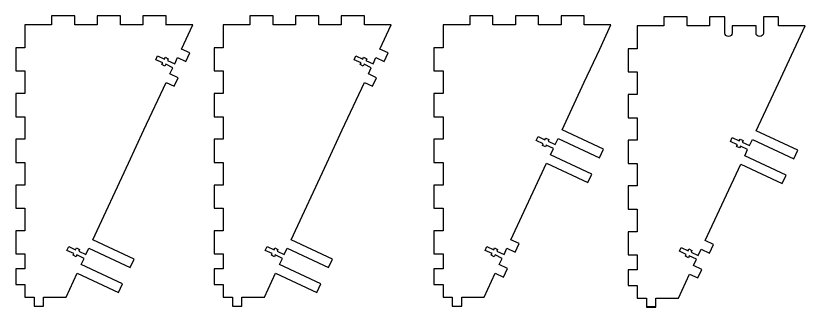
# Model space of a CAD drawing. Header units: millimetres. Extents: x -118 to 856, y -40 to 612.
# Drawn here: x -118 to 401, y -25 to 166 of the extents above; entities that cross this region are included whole.
import ezdxf

# ---------------------------------------------------------------- set-up
doc = ezdxf.new("R2010")
doc.units = ezdxf.units.MM

msp = doc.modelspace()

# ---------------------------------------------------------------- linework, layer by layer
for points in [[(-94.17, 159.73), (-111.64, 159.73), (-111.64, 144.73), (-117.64, 144.73), (-117.64, 129.53), (-111.64, 129.53), (-111.64, 114.73), (-117.64, 114.73), (-117.64, 99.53), (-111.64, 99.53), (-111.64, 84.73), (-117.64, 84.73), (-117.64, 69.53), (-111.64, 69.53), (-111.64, 54.73), (-117.64, 54.73), (-117.64, 39.53), (-111.64, 39.53), (-111.64, 24.73), (-117.64, 24.73), (-117.64, 9.53), (-111.64, 9.53), (-111.64, -0.27), (-117.64, -0.27), (-117.64, -10.47), (-111.64, -10.47), (-111.64, -18.8), (-105.64, -18.8), (-105.64, -24.8), (-99.44, -24.8), (-99.44, -18.8), (-87.54, -18.8), (-84.68, -18.8), (-77.35, -3.08), (-50.16, -15.76), (-47.54, -10.14), (-74.73, 2.54), (-72.83, 6.62), (-77.54, 8.82), (-78.07, 7.68), (-80.07, 8.61), (-79.54, 9.75), (-84.07, 11.86), (-82.88, 14.4), (-78.35, 12.28), (-77.83, 13.42), (-75.83, 12.49), (-76.36, 11.35), (-71.65, 9.16), (-69.74, 13.23), (-42.56, 0.56), (-39.94, 6.17), (-67.12, 18.85), (-43.71, 69.07), (-33.57, 90.82), (-19.03, 122), (-13.59, 119.46), (-10.97, 125.08), (-16.41, 127.62), (-14.5, 131.7), (-19.22, 133.9), (-19.75, 132.76), (-21.74, 133.69), (-21.21, 134.83), (-25.74, 136.94), (-24.56, 139.48), (-20.03, 137.36), (-19.5, 138.5), (-17.51, 137.57), (-18.03, 136.43), (-13.32, 134.24), (-11.42, 138.31), (-5.98, 135.78), (-3.36, 141.4), (-8.8, 143.93), (-1.43, 159.73), (-18.97, 159.73), (-18.97, 165.73), (-34.17, 165.73), (-34.17, 159.73), (-48.97, 159.73), (-48.97, 165.73), (-64.17, 165.73), (-64.17, 159.73), (-78.97, 159.73), (-78.97, 165.73), (-94.17, 165.73)], [(36.05, 159.73), (18.58, 159.73), (18.58, 144.73), (12.58, 144.73), (12.58, 129.53), (18.58, 129.53), (18.58, 114.73), (12.58, 114.73), (12.58, 99.53), (18.58, 99.53), (18.58, 84.73), (12.58, 84.73), (12.58, 69.53), (18.58, 69.53), (18.58, 54.73), (12.58, 54.73), (12.58, 39.53), (18.58, 39.53), (18.58, 24.73), (12.58, 24.73), (12.58, 9.53), (18.58, 9.53), (18.58, -0.27), (12.58, -0.27), (12.58, -10.47), (18.58, -10.47), (18.58, -18.8), (24.58, -18.8), (24.58, -24.8), (30.78, -24.8), (30.78, -18.8), (42.68, -18.8), (45.54, -18.8), (52.87, -3.08), (80.06, -15.76), (82.68, -10.14), (55.49, 2.54), (57.39, 6.62), (52.68, 8.82), (52.15, 7.68), (50.16, 8.61), (50.69, 9.75), (46.15, 11.86), (47.34, 14.4), (51.87, 12.28), (52.4, 13.42), (54.39, 12.49), (53.86, 11.35), (58.58, 9.16), (60.48, 13.23), (87.67, 0.56), (90.29, 6.17), (63.1, 18.85), (86.51, 69.07), (96.66, 90.82), (111.2, 122), (116.63, 119.46), (119.25, 125.08), (113.82, 127.62), (115.72, 131.7), (111, 133.9), (110.48, 132.76), (108.48, 133.69), (109.01, 134.83), (104.48, 136.94), (105.66, 139.48), (110.19, 137.36), (110.72, 138.5), (112.72, 137.57), (112.19, 136.43), (116.9, 134.24), (118.8, 138.31), (124.24, 135.78), (126.86, 141.4), (121.42, 143.93), (128.79, 159.73), (111.25, 159.73), (111.25, 165.73), (96.05, 165.73), (96.05, 159.73), (81.25, 159.73), (81.25, 165.73), (66.05, 165.73), (66.05, 159.73), (51.25, 159.73), (51.25, 165.73), (36.05, 165.73)], [(175.08, -24.8), (175.08, -18.8), (186.98, -18.8), (189.84, -18.8), (197.17, -3.08), (202.61, -5.62), (205.23, 0), (199.79, 2.54), (201.69, 6.62), (196.98, 8.82), (196.45, 7.68), (194.46, 8.61), (194.99, 9.75), (190.45, 11.86), (191.64, 14.4), (196.17, 12.28), (196.7, 13.42), (198.69, 12.49), (198.16, 11.35), (202.88, 9.16), (204.78, 13.23), (210.21, 10.7), (212.84, 16.32), (207.4, 18.85), (230.77, 68.98), (257.96, 56.3), (260.58, 61.92), (233.39, 74.6), (235.29, 78.67), (230.58, 80.87), (230.05, 79.74), (228.06, 80.67), (228.59, 81.8), (224.05, 83.92), (225.24, 86.45), (229.77, 84.34), (230.3, 85.47), (232.29, 84.54), (231.76, 83.41), (236.48, 81.21), (238.38, 85.29), (265.57, 72.61), (268.19, 78.23), (241, 90.91), (255.54, 122.09), (265.68, 143.84), (273.09, 159.73), (255.55, 159.73), (255.55, 165.73), (240.35, 165.73), (240.35, 159.73), (225.55, 159.73), (225.55, 165.73), (210.35, 165.73), (210.35, 159.73), (195.55, 159.73), (195.55, 165.73), (180.35, 165.73), (180.35, 159.73), (162.88, 159.73), (162.88, 144.73), (156.88, 144.73), (156.88, 129.53), (162.88, 129.53), (162.88, 114.73), (156.88, 114.73), (156.88, 99.53), (162.88, 99.53), (162.88, 84.73), (156.88, 84.73), (156.88, 69.53), (162.88, 69.53), (162.88, 54.73), (156.88, 54.73), (156.88, 39.53), (162.88, 39.53), (162.88, 24.73), (156.88, 24.73), (156.88, 9.53), (162.88, 9.53), (162.88, -0.27), (156.88, -0.27), (156.88, -10.47), (162.88, -10.47), (162.88, -18.8), (168.88, -18.8), (168.88, -24.8), (175.08, -24.8)]]:
    msp.add_lwpolyline(points, close=True)
for points in [[(-19.07, 165.63), (-19.07, 159.63)], [(-105.54, -24.7), (-99.54, -24.7)], [(302.39, -25.22), (296.59, -25.22)]]:
    msp.add_lwpolyline(points)
msp.add_lwpolyline([(302.59, -25.32), (302.59, -19.42), (314.49, -19.42), (317.35, -19.42), (324.68, -3.7), (330.12, -6.24), (332.74, -0.62), (327.3, 1.91), (329.2, 5.99), (324.49, 8.19), (323.96, 7.06), (321.97, 7.99), (322.5, 9.12), (317.97, 11.23), (319.15, 13.77), (323.68, 11.66), (324.21, 12.79), (326.2, 11.86), (325.67, 10.73), (330.39, 8.53), (332.29, 12.61), (337.73, 10.07), (340.35, 15.69), (334.91, 18.23), (358.28, 68.35), (385.47, 55.67), (388.09, 61.29), (360.9, 73.97), (362.8, 78.05), (358.09, 80.25), (357.56, 79.11), (355.57, 80.04), (356.1, 81.18), (351.57, 83.29), (352.75, 85.83), (357.28, 83.71), (357.81, 84.85), (359.8, 83.92), (359.28, 82.79), (363.99, 80.59), (365.89, 84.67), (393.08, 71.99), (395.7, 77.61), (368.51, 90.28), (383.05, 121.47), (393.19, 143.22), (400.6, 159.1), (383.07, 159.1), (383.07, 165.1), (373.32, 165.1), (373.12, 165.1), (373.12, 160.5), (373.12, 154.5, -1), (368.32, 154.5), (368.32, 159.1), (367.47, 159.1), (353.47, 159.1), (352.62, 159.1), (352.62, 154.5, -1), (347.82, 154.5), (347.82, 160.5), (347.82, 165.1), (337.87, 165.1), (337.87, 159.1), (323.07, 159.1), (323.07, 165.1), (307.87, 165.1), (307.87, 159.1), (290.39, 159.1), (290.39, 144.1), (284.39, 144.1), (284.39, 128.9), (290.39, 128.9), (290.39, 114.1), (284.39, 114.1), (284.39, 98.9), (290.39, 98.9), (290.39, 84.1), (284.39, 84.1), (284.39, 68.9), (290.39, 68.9), (290.39, 54.1), (284.39, 54.1), (284.39, 38.9), (290.39, 38.9), (290.39, 24.1), (284.39, 24.1), (284.39, 8.9), (290.39, 8.9), (290.39, -0.9), (284.39, -0.9), (284.39, -11.1), (290.39, -11.1), (290.39, -19.42), (296.39, -19.42), (296.39, -25.42), (302.49, -25.42)], format="xyb")

doc.saveas('drawing.dxf')
